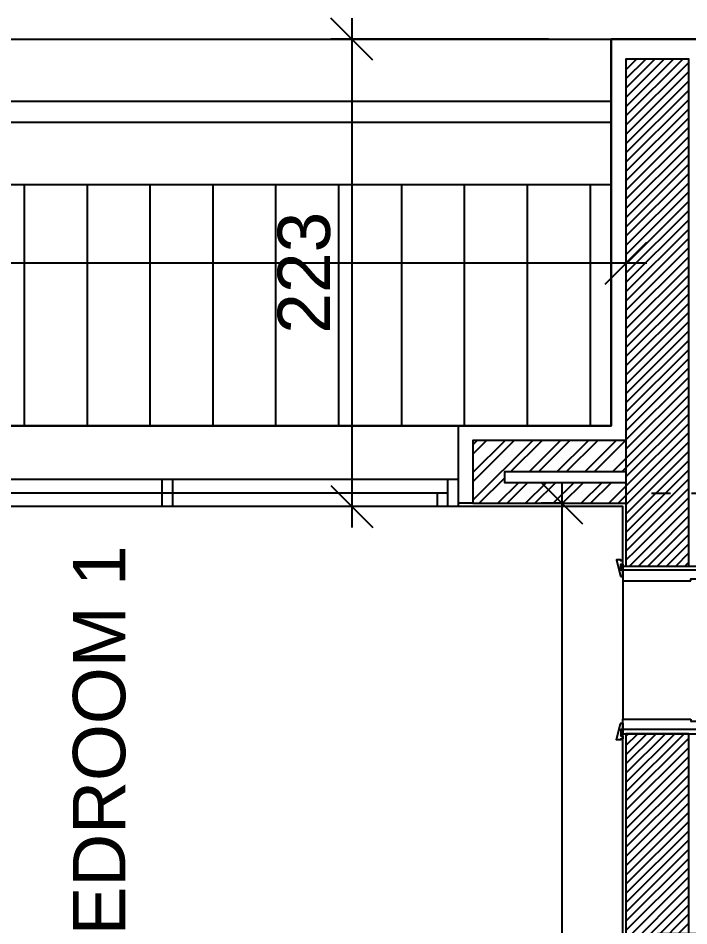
# Model space of a CAD drawing. Extents: x -1.8 to 45.6, y -22.6 to 61.5.
# Drawn here: x 8.678 to 11.878, y 18.362 to 22.696 of the extents above; entities that cross this region are included whole.
import ezdxf
from ezdxf.enums import TextEntityAlignment as Align

# ---------------------------------------------------------------- set-up
doc = ezdxf.new("R2010")
doc.units = 0
doc.header["$MEASUREMENT"] = 0
doc.header["$PDMODE"] = 35
doc.header["$PDSIZE"] = 0.3
doc.linetypes.add('HIDDEN', pattern=[0.375, 0.25, -0.125])
doc.layers.get('0').update_dxf_attribs({"linetype": 'CONTINUOUS'})
doc.layers.get('DEFPOINTS').update_dxf_attribs({"linetype": 'CONTINUOUS'})
for name, color, linetype in [('A-ALU', 9, 'CONTINUOUS'), ('A-AREAS', 6, 'CONTINUOUS'), ('A-BALUST', 1, 'CONTINUOUS'), ('a-dim', 3, 'CONTINUOUS'), ('A-DOORS', 1, 'CONTINUOUS'), ('A-HATCH-CONC', 8, 'CONTINUOUS'), ('A-HATCH-WALL', 8, 'CONTINUOUS'), ('A-heater', 61, 'CONTINUOUS'), ('A-HEATER-axis', 5, 'HIDDEN'), ('A-NOMENCLATURE', 3, 'CONTINUOUS'), ('A-PLASTER', 8, 'CONTINUOUS'), ('A-PROJECTION', 9, 'CONTINUOUS'), ('a-revetement', 1, 'CONTINUOUS'), ('A-TILES', 137, 'CONTINUOUS'), ('A-WALL', 4, 'CONTINUOUS'), ('S-2ND-3RD-4-5-6TH$0$A-STR 2-3-4-5-6', 2, 'CONTINUOUS')]:
    doc.layers.add(name, color=color, linetype=linetype)
doc.styles.add('A100-STEXT', font='arial.ttf', dxfattribs={"height": 0.25})
doc.dimstyles.new('A100-DIM', dxfattribs={"dimtxt": 0.25, "dimasz": 0.2, "dimexe": 0.1, "dimexo": 0.3, "dimgap": 0.1, "dimtad": 1, "dimlfac": 100, "dimrnd": 0.5, "dimdsep": 46, "dimtxsty": 'A100-STEXT', "dimblk1": 'OBLIQUE', "dimblk2": 'OBLIQUE', "dimsah": 1, "dimcen": -0.05, "dimdle": 0.1, "dimclrd": 15, "dimclre": 15, "dimclrt": 256, "dimadec": 0, "dimazin": 0, "dimtfac": 0.28, "dimtix": 1, "dimtmove": 2, "dimatfit": 3, "dimldrblk": 'OBLIQUE', "dimfxl": 1, "dimtolj": 1, "dimarcsym": 0})

# ---------------------------------------------------------------- blocks, each defined once
blk = doc.blocks.new('A$C1C8D3502')
at = {"layer": 'A-heater'}
blk.add_lwpolyline([(0, -0.5), (0, 0), (-0.04, 0), (-0.04, -0.5)], close=True, dxfattribs=at)
at = {"layer": 'A-HEATER-axis', "ltscale": 0.5}
blk.add_line((-0.29, -0.25), (0.25, -0.25), dxfattribs=at)
blk = doc.blocks.new('A$C3192633D')
at = {"layer": 'A-DOORS'}
for p, q in [((-0.365, 0.009), (-0.374, -0.019)), ((-0.374, 0.009), (-0.365, -0.019)), ((0, 0.009), (0.009, -0.019)), ((0.009, 0.009), (0, -0.019)), ((0.49, 0.0005), (0.49, 0.0195)), ((0.4905, 0.02), (0.61, 0.02)), ((0.61, -0.003), (0.61, 0.023)), ((0.61, 0.023), (0.615, 0.023)), ((0.625, 0.023), (0.63, 0.023)), ((0.63, -0.003), (0.63, 0.023)), ((0.63, 0.02), (0.6445, 0.02)), ((0.645, 0.0005), (0.645, 0.0195)), ((0.4905, 0), (0.61, 0)), ((0.61, -0.003), (0.6125, -0.003)), ((0.6125, -0.05), (0.6125, -0.003)), ((0.6275, -0.05), (0.6275, -0.003)), ((0.6275, -0.003), (0.63, -0.003)), ((0.63, 0), (0.6445, 0)), ((0, -0.11), (0, -0.06)), ((0, -0.06), (0.12, -0.06)), ((0.56, -0.06), (0.12, -0.06)), ((0.483, -0.06), (0.36, -0.06)), ((0.68, -0.06), (0.56, -0.06)), ((0.6, -0.06), (0.6, -0.052)), ((0.6, -0.06), (0.64, -0.06)), ((0.602, -0.05), (0.638, -0.05)), ((0.64, -0.06), (0.64, -0.052)), ((0.68, -0.11), (0.68, -0.06)), ((0.12, -0.11), (0, -0.11)), ((0.12, -0.11), (0.56, -0.11)), ((0.483, -0.11), (0.36, -0.11)), ((0.56, -0.11), (0.68, -0.11)), ((0.6, -0.11), (0.6, -0.118)), ((0.6, -0.11), (0.64, -0.11)), ((0.602, -0.12), (0.638, -0.12)), ((0.6125, -0.12), (0.6125, -0.167)), ((0.6275, -0.12), (0.6275, -0.167)), ((0.64, -0.11), (0.64, -0.118)), ((0.49, -0.1705), (0.49, -0.1895)), ((0.4905, -0.17), (0.61, -0.17)), ((0.61, -0.167), (0.61, -0.193)), ((0.61, -0.167), (0.6125, -0.167)), ((0.6275, -0.167), (0.63, -0.167)), ((0.63, -0.167), (0.63, -0.193)), ((0.63, -0.17), (0.6445, -0.17)), ((0.645, -0.1705), (0.645, -0.1895)), ((0.4905, -0.19), (0.61, -0.19)), ((0.61, -0.193), (0.615, -0.193)), ((0.625, -0.193), (0.63, -0.193)), ((0.63, -0.19), (0.6445, -0.19)), ((-0.365, -0.809), (-0.374, -0.781)), ((-0.374, -0.809), (-0.365, -0.781)), ((0, -0.809), (0.009, -0.781)), ((0.009, -0.809), (0, -0.781))]:
    blk.add_line(p, q, dxfattribs=at)
at = {"layer": 'A-DOORS', "color": 8}
for p, q in [((-0.365, -0.07), (-0.365, -0.73)), ((0, -0.74), (0, -0.06))]:
    blk.add_line(p, q, dxfattribs=at)
at = {"layer": 'A-DOORS'}
for points in [[(-0.365, 0.01), (-0.365, 0.025), (-0.375, 0.025), (-0.375, 0.03), (-0.395, 0.03), (-0.3754, -0.0482, 0.381769), (-0.3734, -0.05), (-0.365, -0.05), (-0.365, -0.02), (-0.375, -0.02), (-0.375, 0.01), (-0.365, 0.01)], [(0, 0.01), (0, 0.025), (0.01, 0.025), (0.01, 0.03), (0.03, 0.03), (0.0104, -0.0482, -0.381769), (0.0084, -0.05), (0, -0.05), (0, -0.02), (0.01, -0.02), (0.01, 0.01), (0, 0.01)], [(-0.365, -0.81), (-0.365, -0.825), (-0.375, -0.825), (-0.375, -0.83), (-0.395, -0.83), (-0.3754, -0.7518, -0.381769), (-0.3734, -0.75), (-0.365, -0.75), (-0.365, -0.78), (-0.375, -0.78), (-0.375, -0.81), (-0.365, -0.81)], [(0, -0.81), (0, -0.825), (0.01, -0.825), (0.01, -0.83), (0.03, -0.83), (0.0104, -0.7518, 0.381769), (0.0084, -0.75), (0, -0.75), (0, -0.78), (0.01, -0.78), (0.01, -0.81), (0, -0.81)]]:
    blk.add_lwpolyline(points, format="xyb", dxfattribs=at)
for points in [[(-0.365, 0.009), (-0.365, -0.019), (-0.374, -0.019), (-0.374, 0.009)], [(0, 0.009), (0, -0.019), (0.009, -0.019), (0.009, 0.009)], [(-0.365, -0.809), (-0.365, -0.781), (-0.374, -0.781), (-0.374, -0.809)], [(0, -0.809), (0, -0.781), (0.009, -0.781), (0.009, -0.809)]]:
    blk.add_lwpolyline(points, close=True, dxfattribs=at)
for points in [[(-0.365, 0), (0, 0), (0, -0.02), (-0.365, -0.02), (-0.365, 0)], [(0, -0.02), (-0.365, -0.02), (-0.365, -0.07), (-0.04, -0.07)], [(-0.04, -0.07), (-0.04, -0.06), (0, -0.06), (0, -0.02)], [(0, -0.78), (-0.365, -0.78), (-0.365, -0.73), (-0.04, -0.73)], [(-0.04, -0.73), (-0.04, -0.74), (0, -0.74), (0, -0.78)], [(-0.365, -0.8), (0, -0.8), (0, -0.78), (-0.365, -0.78), (-0.365, -0.8)]]:
    blk.add_lwpolyline(points, dxfattribs=at)
blk.add_arc((-0.0003, -0.0597), 0.6803, 270.0254, 359.9746, dxfattribs=at)
at = {"layer": 'A-DOORS', "extrusion": (0, 0, -1)}
for centre, major_axis, start_param, end_param in [((0.4905, 0.0195), (-0.000354, 0.000354), 5.497787, 7.068583), ((0.4905, 0.0005), (0.000354, 0.000354), 2.356194, 3.926991), ((0.62, 0.0306), (-0.00642, 0.00642), 3.344077, 4.509904), ((0.6445, 0.0195), (0.000354, 0.000354), -0.785398, 0.785398), ((0.6445, 0.0005), (-0.000354, 0.000354), 2.356194, 3.926991), ((0.62, -0.021), (-0.0138, 0.0138), 0.390607, 1.180189), ((0.602, -0.052), (-0.00141, 0.00141), 5.497787, 7.068583), ((0.638, -0.052), (0.00141, 0.00141), -0.785398, 0.785398), ((0.602, -0.118), (0.00141, 0.00141), 2.356194, 3.926991), ((0.638, -0.118), (-0.00141, 0.00141), 2.356194, 3.926991), ((0.4905, -0.1705), (-0.000354, 0.000354), 5.497787, 7.068583), ((0.62, -0.149), (-0.0138, 0.0138), 3.5322, 4.321782), ((0.6445, -0.1705), (0.000354, 0.000354), -0.785398, 0.785398), ((0.4905, -0.1895), (0.000354, 0.000354), 2.356194, 3.926991), ((0.62, -0.2006), (0.00642, 0.00642), -1.368312, -0.202485), ((0.6445, -0.1895), (-0.000354, 0.000354), 2.356194, 3.926991)]:
    blk.add_ellipse(centre, major_axis=major_axis, ratio=1, start_param=start_param, end_param=end_param, dxfattribs=at)
blk = doc.blocks.new('A$C5D3262F0')
at = {"layer": 'A-ALU'}
for p, q in [((8.0684, 20.495), (10.7284, 20.495)), ((9.3659, 20.365), (9.3659, 20.495)), ((9.4159, 20.365), (9.4159, 20.495)), ((8.0684, 20.43), (10.7284, 20.43)), ((10.6784, 20.365), (10.6784, 20.43)), ((10.7784, 20.365), (8.0184, 20.365))]:
    blk.add_line(p, q, dxfattribs=at)
blk.add_lwpolyline([(10.7284, 20.495), (10.7784, 20.495), (10.7784, 20.365), (10.7284, 20.365)], close=True, dxfattribs=at)
blk = doc.blocks.new('_OBLIQUE')
at = {"color": 0, "linetype": 'ByBlock'}
blk.add_line((-0.5, -0.5), (0.5, 0.5), dxfattribs=at)
blk = doc.blocks.new('*D108')
at = {"layer": 'a-dim', "color": 15, "lineweight": -2}
for p, q in [((11.2731, 20.48), (11.2731, 14.3)), ((11.2784, 20.38), (11.1731, 20.38)), ((11.3784, 14.4), (11.1731, 14.4))]:
    blk.add_line(p, q, dxfattribs=at)
at = {"layer": 'DEFPOINTS', "color": 0}
for p in [(11.5784, 20.38), (11.2731, 14.4), (11.6784, 14.4)]:
    blk.add_point(p, dxfattribs=at)
at = {"layer": 'a-dim', "color": 15, "lineweight": -2, "xscale": 0.2, "yscale": 0.2, "zscale": 0.2}
for p, rotation in [((11.2731, 20.38), 90), ((11.2731, 14.4), 270)]:
    blk.add_blockref('_OBLIQUE', p, dxfattribs=dict(at, rotation=rotation))
at = {"layer": 'a-dim', "insert": (11.0455, 17.39), "char_height": 0.25, "attachment_point": 5, "rotation": 90, "style": 'A100-STEXT'}
blk.add_mtext('\\A1;598', dxfattribs=at)
blk = doc.blocks.new('*D275')
at = {"layer": 'a-dim', "color": 15, "lineweight": -2}
for p, q in [((10.2708, 22.6962), (10.2708, 20.265)), ((11.2084, 22.5962), (10.1708, 22.5962)), ((11.2084, 20.365), (10.1708, 20.365))]:
    blk.add_line(p, q, dxfattribs=at)
at = {"layer": 'DEFPOINTS', "color": 0}
for p in [(11.5084, 22.5962), (10.2708, 20.365), (11.5084, 20.365)]:
    blk.add_point(p, dxfattribs=at)
at = {"layer": 'a-dim', "color": 15, "lineweight": -2, "xscale": 0.2, "yscale": 0.2, "zscale": 0.2}
for p, rotation in [((10.2708, 22.5962), 90), ((10.2708, 20.365), 270)]:
    blk.add_blockref('_OBLIQUE', p, dxfattribs=dict(at, rotation=rotation))
at = {"layer": 'a-dim', "insert": (10.0431, 21.4806), "char_height": 0.25, "attachment_point": 5, "rotation": 90, "style": 'A100-STEXT'}
blk.add_mtext('\\A1;223', dxfattribs=at)
blk = doc.blocks.new('*D276')
at = {"layer": 'a-dim', "color": 15, "lineweight": -2}
for p, q in [((3.8584, 21.6), (3.8584, 21.4267)), ((11.5784, 21.6), (11.5784, 21.4267)), ((11.6784, 21.5267), (3.7584, 21.5267))]:
    blk.add_line(p, q, dxfattribs=at)
at = {"layer": 'DEFPOINTS', "color": 0}
for p in [(3.8584, 21.9), (11.5784, 21.9), (3.8584, 21.5267)]:
    blk.add_point(p, dxfattribs=at)
at = {"layer": 'a-dim', "color": 15, "lineweight": -2, "xscale": 0.2, "yscale": 0.2, "zscale": 0.2}
for p, rotation in [((3.8584, 21.5267), 179.9999999998356), ((11.5784, 21.5267), 359.9999999998357)]:
    blk.add_blockref('_OBLIQUE', p, dxfattribs=dict(at, rotation=rotation))
at = {"layer": 'a-dim', "insert": (7.7184, 21.7522), "char_height": 0.25, "attachment_point": 5, "style": 'A100-STEXT'}
blk.add_mtext('\\A1;772', dxfattribs=at)

msp = doc.modelspace()

# ---------------------------------------------------------------- hatches: boundary and pattern name
at = {"layer": 'A-HATCH-CONC'}
h = msp.add_hatch(dxfattribs=at)
h.set_pattern_fill('ANSI31', color=256, scale=0.25, style=0)
h.paths.add_polyline_path([(11.87837, 22.5), (11.57837, 22.5), (11.57837, 20.15658), (11.87837, 20.15658)])
h = msp.add_hatch(dxfattribs=at)
h.set_pattern_fill('ANSI31', color=256, scale=0.25, style=0)
h.paths.add_polyline_path([(11.87837, 20.15658), (11.57837, 20.15658), (11.57837, 20.08), (11.87837, 20.08)])
h = msp.add_hatch(dxfattribs=at)
h.set_pattern_fill('ANSI31', color=256, scale=0.25, style=0)
h.paths.add_polyline_path([(15.77837, 19.28), (15.47837, 19.28), (15.47837, 17.55), (11.87837, 17.55), (11.87837, 19.28), (11.57837, 19.28), (11.57837, 11.65), (11.87837, 11.65), (11.87837, 17.25), (15.47837, 17.25), (15.47837, 11.65), (15.77837, 11.65)])
at = {"layer": 'A-HATCH-WALL'}
h = msp.add_hatch(dxfattribs=at)
h.set_pattern_fill('ANSI32', color=256, scale=0.25, style=0)
h.paths.add_polyline_path([(11.57837, 20.68), (10.84837, 20.68), (10.84837, 20.38), (11.57837, 20.38), (11.57837, 20.48), (10.99837, 20.48), (10.99837, 20.53), (11.57837, 20.53)])
at = {"layer": 'A-TILES'}
h = msp.add_hatch(dxfattribs=at)
h.set_pattern_fill('_USER', color=256, scale=0.3, angle=90, style=0, pattern_type=0)
h.set_pattern_definition([(90, (30.60837, 8.1), (-0.3, 2e-17), [])])
h.paths.add_polyline_path([(5.02837, 21.9), (5.02837, 21.9), (4.22837, 22.06182), (4.22837, 20.75), (5.02837, 20.75), (7.80337, 20.75), (8.00337, 20.75), (10.77837, 20.75), (11.50837, 20.75), (11.50837, 21.9)])

# ---------------------------------------------------------------- linework, layer by layer
at = {"layer": 'A-ALU'}
msp.add_line((10.77837, 20.75), (8.01837, 20.75), dxfattribs=at)
at = {"layer": 'A-AREAS'}
msp.add_lwpolyline([(3.85837, 22.5962), (11.50837, 22.5962), (11.50837, 20.75), (3.85837, 20.75)], close=True, dxfattribs=at)
msp.add_lwpolyline([(3.85837, 20.75), (11.50837, 20.75), (11.50837, 22.5962), (13.67837, 22.5962), (13.67837, 18.325), (11.72837, 18.325), (11.72837, 17.4), (11.72837, 17.4), (11.72837, 11.725), (10.50337, 11.725), (10.50337, 9.825), (11.72837, 9.825), (11.72837, 7.7), (13.67837, 7.7), (13.67837, 3.5), (11.50837, 3.5), (11.50837, 5.43), (4.29837, 5.43)], dxfattribs=at)
at = {"layer": 'A-BALUST'}
for p, q in [((5.02837, 22.3), (11.50837, 22.3)), ((5.02837, 22.2), (11.50837, 22.2))]:
    msp.add_line(p, q, dxfattribs=at)
at = {"layer": 'A-PLASTER'}
for points in [[(11.56337, 20.08), (11.56337, 20.365), (10.77837, 20.365)], [(8.01837, 15.1), (8.01837, 14.415), (11.56337, 14.415), (11.56337, 19.28)]]:
    msp.add_lwpolyline(points, dxfattribs=at)
at = {"layer": 'A-PROJECTION'}
for p, q in [((3.85837, 22.5962), (11.50837, 22.5962)), ((11.50837, 21.9), (5.02837, 21.9))]:
    msp.add_line(p, q, dxfattribs=at)
at = {"layer": 'a-revetement'}
for p, q in [((11.50837, 20.75), (11.50837, 22.5962)), ((11.94837, 22.5962), (11.50837, 22.5962)), ((10.77837, 20.75), (11.50837, 20.75)), ((10.77837, 20.75), (10.77837, 20.38)), ((10.84837, 20.38), (10.77837, 20.38))]:
    msp.add_line(p, q, dxfattribs=at)
at = {"layer": 'A-WALL'}
for points in [[(11.57837, 20.68), (10.84837, 20.68), (10.84837, 20.38), (11.57837, 20.38)], [(11.57837, 20.53), (10.99837, 20.53), (10.99837, 20.48), (11.57837, 20.48)]]:
    msp.add_lwpolyline(points, dxfattribs=at)
at = {"layer": 'S-2ND-3RD-4-5-6TH$0$A-STR 2-3-4-5-6'}
for points in [[(11.57837, 20.08), (11.87837, 20.08), (11.87837, 22.5), (11.57837, 22.5)], [(11.57837, 19.28), (11.57837, 11.65), (11.87837, 11.65), (11.87837, 17.25), (15.47837, 17.25), (15.47837, 11.65), (15.77837, 11.65), (15.77837, 19.28), (15.47837, 19.28), (15.47837, 17.55), (11.87837, 17.55), (11.87837, 19.28)]]:
    msp.add_lwpolyline(points, close=True, dxfattribs=at)

# ---------------------------------------------------------------- block references
at = {"layer": 'A-ALU'}
msp.add_blockref('A$C5D3262F0', (0, 0), dxfattribs=at)
at = {"layer": 'A-DOORS'}
msp.add_blockref('A$C3192633D', (11.92837, 20.08), dxfattribs=at)
at = {"layer": 'A-heater', "xscale": -1}
msp.add_blockref('A$C1C8D3502', (11.95087, 20.6762), dxfattribs=at)

# ---------------------------------------------------------------- texts
at = {"layer": 'A-NOMENCLATURE', "style": 'A100-STEXT'}
msp.add_text('MASTER BEDROOM 1', height=0.25, rotation=90, dxfattribs=at).set_placement((9.06436, 18.35547), align=Align.MIDDLE)

# ---------------------------------------------------------------- dimensions: what is measured, and where the dimension line sits
at = {"layer": 'a-dim'}
for p1, p2, distance, picture, middle in [((11.50837, 22.5962), (11.50837, 20.365), -1.23752, '*D275', (10.04312, 21.4806)), ((11.57837, 21.9), (3.85837, 21.9), 0.37331, '*D276', (7.71837, 21.7522))]:
    dim = msp.add_aligned_dim(p1=p1, p2=p2, distance=distance, dimstyle='A100-DIM', dxfattribs=at)
    dim.commit()
    dim.dimension.update_dxf_attribs({"geometry": picture, "text_midpoint": middle})
dim = msp.add_linear_dim(base=(11.27313, 14.4), p1=(11.57837, 20.38), p2=(11.67837, 14.4), angle=90, dimstyle='A100-DIM', dxfattribs=at)
dim.commit()
dim.dimension.update_dxf_attribs({"geometry": '*D108', "text_midpoint": (11.04549, 17.39)})

doc.saveas('drawing.dxf')
